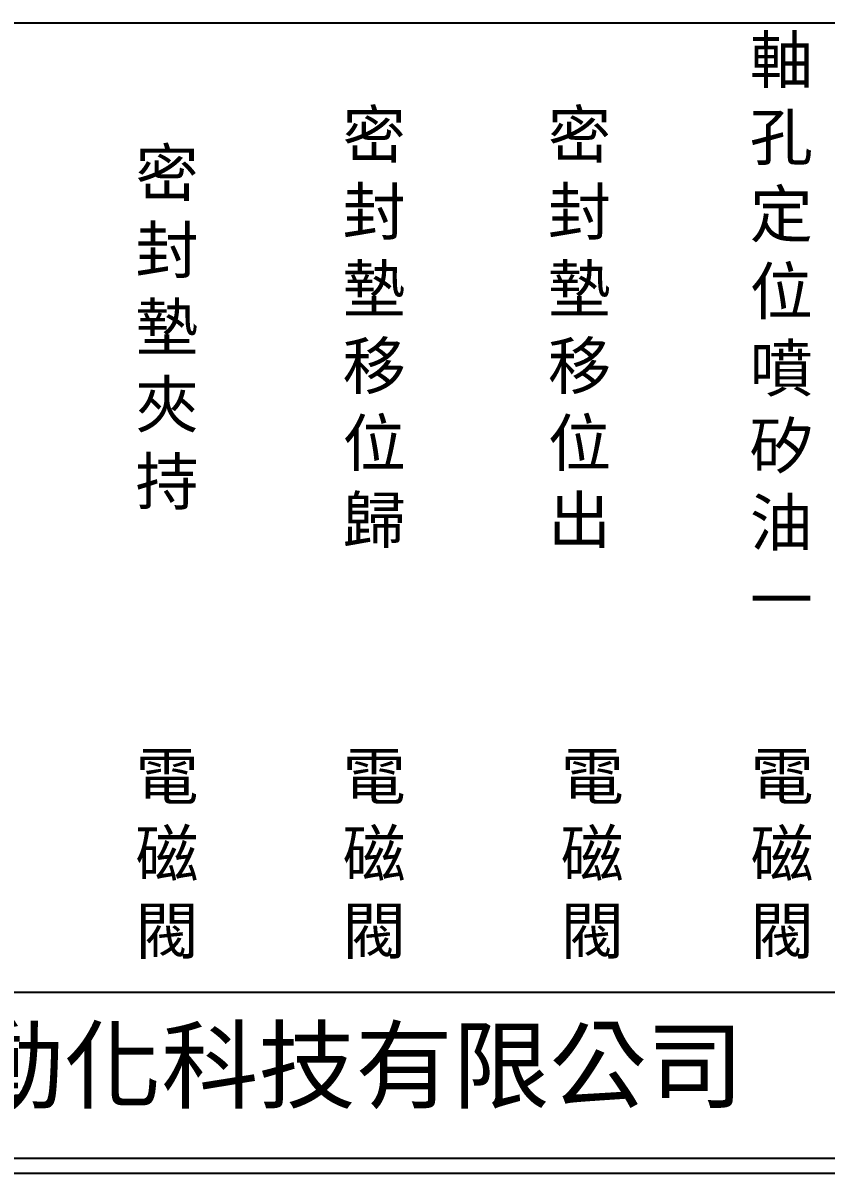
# Model space of a CAD drawing. Extents: x 926 to 1213, y 3 to 207.
# Drawn here: x 993.6 to 1061.3, y 3 to 100 of the extents above; entities that cross this region are included whole.
import ezdxf

# ---------------------------------------------------------------- set-up
doc = ezdxf.new("R2010")
doc.units = 0
doc.layers.add('圖框層', color=7, linetype='CONTINUOUS')
doc.layers.add('標尺寸層', color=3, linetype='CONTINUOUS')
doc.styles.add('CNS', font='romanc.shx', dxfattribs={"bigfont": 'chineset.shx'})
doc.styles.add('STSL', font='KAIU.TTF')

msp = doc.modelspace()

# ---------------------------------------------------------------- linework, layer by layer
at = {"layer": '圖框層', "color": 7}
for p, q in [((926.992, 18.25), (1211.493, 18.25)), ((926.992, 4.25), (1211.493, 4.25)), ((925.742, 3), (1212.742, 3))]:
    msp.add_line(p, q, dxfattribs=at)
at = {"layer": '標尺寸層', "color": 7}
msp.add_line((930.49, 99.958), (1208.361, 99.958), dxfattribs=at)

# ---------------------------------------------------------------- texts
at = {"layer": '圖框層', "color": 4, "style": 'STSL'}
msp.add_text('泓陞自動化科技有限公司', height=6, dxfattribs=at).set_placement((964.346, 9.076))
at = {"layer": '標尺寸層', "color": 7, "char_height": 3.9, "width": 2.84806, "attachment_point": 5, "style": 'CNS'}
for s, insert in [('{\\fDFKai-SB|b0|i0|c136|p65;軸孔定位噴矽油一}', (1057.535, 74.094)), ('{\\fDFKai-SB|b0|i0|c136|p65;密封墊移位歸}', (1023.212, 74.094)), ('{\\fDFKai-SB|b0|i0|c136|p65;密封墊移位出}', (1040.522, 74.094)), ('{\\fDFKai-SB|b0|i0|c136|p65;密封墊夾持}', (1005.746, 74.094)), ('{\\fDFKai-SB|b0|i0|c136|p65;電磁閥}', (1005.746, 29.715)), ('{\\fDFKai-SB|b0|i0|c136|p65;電磁閥}', (1023.212, 29.715)), ('{\\fDFKai-SB|b0|i0|c136|p65;電磁閥}', (1041.601, 29.715)), ('{\\fDFKai-SB|b0|i0|c136|p65;電磁閥}', (1057.602, 29.715))]:
    msp.add_mtext(s, dxfattribs=dict(at, insert=insert))

doc.saveas('drawing.dxf')
